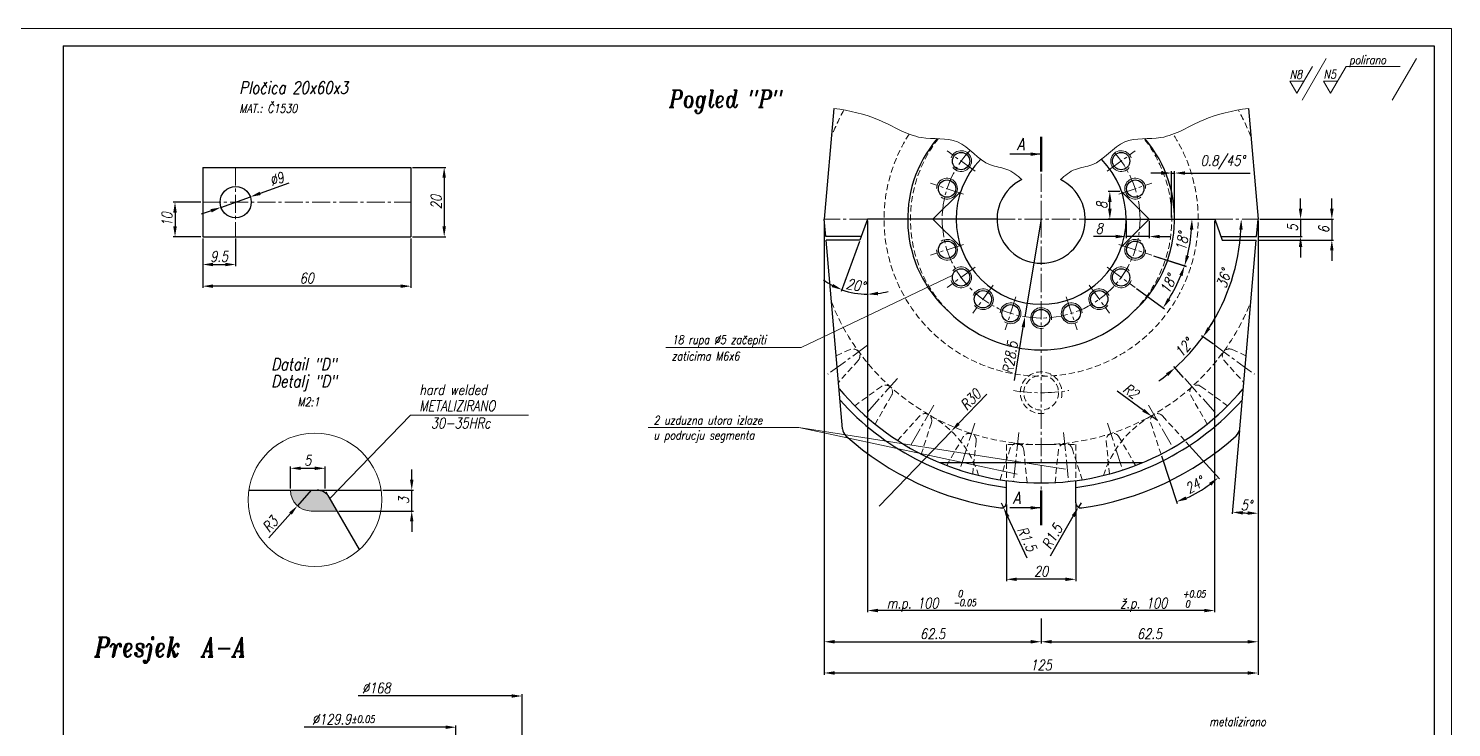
# Model space of a CAD drawing. Extents: x 39 to 1296, y 12 to 613.
# Drawn here: x 469.4 to 879.4, y 411.5 to 613 of the extents above; entities that cross this region are included whole.
import ezdxf

# ---------------------------------------------------------------- set-up
doc = ezdxf.new("R2010")
doc.units = 0
doc.header["$LTSCALE"] = 7
doc.header["$MEASUREMENT"] = 0
doc.linetypes.add('CENTER2', pattern=[1.125, 0.75, -0.125, 0.125, -0.125])
doc.linetypes.add('HIDDEN', pattern=[0.375, 0.25, -0.125])
doc.layers.get('0').update_dxf_attribs({"linetype": 'CONTINUOUS', "lineweight": 15})
for name, color, linetype, lineweight in [('1', 1, 'CENTER2', 15), ('2', 2, 'HIDDEN', 15), ('3', 3, 'CONTINUOUS', 30), ('4', 5, 'CONTINUOUS', 50), ('8', 251, 'CONTINUOUS', 15)]:
    doc.layers.add(name, color=color, linetype=linetype, lineweight=lineweight)
doc.styles.add('ITALICT', font='ITALICT.shx', dxfattribs={"width": 0.8, "height": 3})
doc.dimstyles.get("Standard").update_dxf_attribs({"dimtxt": 3, "dimasz": 3, "dimexe": 0.5, "dimexo": 0.5, "dimgap": 0.8, "dimtad": 1, "dimdsep": 46, "dimtxsty": 'ITALICT', "dimcen": 0.09, "dimazin": 2, "dimtfac": 1, "dimtmove": 0, "dimatfit": 3, "dimfxl": 1, "dimtolj": 1, "dimtzin": 0, "dimarcsym": 0})

# ---------------------------------------------------------------- blocks, each defined once
blk = doc.blocks.new('*D4')
at = {"color": 0, "lineweight": -2, "transparency": 16777216}
for p, q in [((835.92, 560.99), (835.92, 563.99)), ((824.16, 557.99), (836.42, 557.99)), ((835.92, 557.99), (835.92, 552.99)), ((823.73, 552.99), (836.42, 552.99)), ((835.92, 549.99), (835.92, 546.99))]:
    blk.add_line(p, q, dxfattribs=at)
at = {"color": 0, "transparency": 16777216}
for points in [[(835.42, 560.99), (836.42, 560.99), (835.92, 557.99)], [(835.42, 549.99), (836.42, 549.99), (835.92, 552.99)]]:
    blk.add_solid(points, dxfattribs=at)
at = {"color": 0, "transparency": 16777216, "insert": (833.62, 555.49), "char_height": 3, "attachment_point": 5, "rotation": 90, "style": 'ITALICT'}
blk.add_mtext('\\A1;5', dxfattribs=at)
blk = doc.blocks.new('*D5')
at = {"color": 0, "lineweight": -2, "transparency": 16777216}
for p, q in [((844.92, 560.99), (844.92, 563.99)), ((824.16, 557.99), (845.42, 557.99)), ((844.92, 557.99), (844.92, 551.99)), ((823.64, 551.99), (845.42, 551.99)), ((844.92, 548.99), (844.92, 545.99))]:
    blk.add_line(p, q, dxfattribs=at)
at = {"color": 0, "transparency": 16777216}
for points in [[(844.42, 560.99), (845.42, 560.99), (844.92, 557.99)], [(844.42, 548.99), (845.42, 548.99), (844.92, 551.99)]]:
    blk.add_solid(points, dxfattribs=at)
at = {"color": 0, "transparency": 16777216, "insert": (842.62, 554.99), "char_height": 3, "attachment_point": 5, "rotation": 90, "style": 'ITALICT'}
blk.add_mtext('\\A1;6', dxfattribs=at)
blk = doc.blocks.new('*D6')
at = {"color": 0, "lineweight": -2, "transparency": 16777216}
for p, q in [((823.66, 518.13), (823.66, 472.74)), ((818.33, 497.05), (816.23, 473.07))]:
    blk.add_line(p, q, dxfattribs=at)
blk.add_arc((823.66, 557.99), 84.74, 267.0284, 267.9716, dxfattribs=at)
at = {"color": 0, "transparency": 16777216}
for points in [[(819.24, 472.86), (819.31, 473.85), (816.28, 473.56)], [(820.67, 473.8), (820.66, 472.8), (823.66, 473.24)]]:
    blk.add_solid(points, dxfattribs=at)
at = {"color": 0, "transparency": 16777216, "insert": (820.34, 475.61), "char_height": 3, "attachment_point": 5, "rotation": 357.6891, "style": 'ITALICT'}
blk.add_mtext('\\A1;5°', dxfattribs=at)
blk = doc.blocks.new('*D7')
at = {"color": 0, "lineweight": -2, "transparency": 16777216}
for p, q in [((698.66, 557.49), (698.66, 435.71)), ((761.16, 442.87), (761.16, 435.71)), ((701.66, 436.21), (758.16, 436.21))]:
    blk.add_line(p, q, dxfattribs=at)
at = {"color": 0, "transparency": 16777216}
for points in [[(701.66, 436.71), (701.66, 435.71), (698.66, 436.21)], [(758.16, 436.71), (758.16, 435.71), (761.16, 436.21)]]:
    blk.add_solid(points, dxfattribs=at)
at = {"color": 0, "transparency": 16777216, "insert": (729.91, 438.51), "char_height": 3, "attachment_point": 5, "style": 'ITALICT'}
blk.add_mtext('\\A1;62.5', dxfattribs=at)
blk = doc.blocks.new('*D8')
at = {"color": 0, "lineweight": -2, "transparency": 16777216}
for p, q in [((823.66, 557.49), (823.66, 435.71)), ((761.16, 442.87), (761.16, 435.71)), ((764.16, 436.21), (820.66, 436.21))]:
    blk.add_line(p, q, dxfattribs=at)
at = {"color": 0, "transparency": 16777216}
for points in [[(764.16, 436.71), (764.16, 435.71), (761.16, 436.21)], [(820.66, 436.71), (820.66, 435.71), (823.66, 436.21)]]:
    blk.add_solid(points, dxfattribs=at)
at = {"color": 0, "transparency": 16777216, "insert": (792.41, 438.51), "char_height": 3, "attachment_point": 5, "style": 'ITALICT'}
blk.add_mtext('\\A1;62.5', dxfattribs=at)
blk = doc.blocks.new('*D36')
at = {"color": 0, "lineweight": -2, "transparency": 16777216}
for p, q in [((589.58, 411.58), (548.84, 411.58)), ((592.58, 382.62), (592.58, 412.08))]:
    blk.add_line(p, q, dxfattribs=at)
at = {"color": 0, "transparency": 16777216}
blk.add_solid([(589.58, 412.08), (589.58, 411.08), (592.58, 411.58)], dxfattribs=at)
at = {"color": 0, "transparency": 16777216, "insert": (560.11, 413.88), "char_height": 3, "attachment_point": 5, "style": 'ITALICT'}
blk.add_mtext('\\A1;%%c129.9{}{\\H0.71x;\\C3;%%p0.05}', dxfattribs=at)
blk = doc.blocks.new('*D37')
at = {"color": 0, "lineweight": -2, "transparency": 16777216}
for p, q in [((608.63, 420.58), (564.38, 420.58)), ((611.63, 360.22), (611.63, 421.08))]:
    blk.add_line(p, q, dxfattribs=at)
at = {"color": 0, "transparency": 16777216}
blk.add_solid([(608.63, 421.08), (608.63, 420.08), (611.63, 420.58)], dxfattribs=at)
at = {"color": 0, "transparency": 16777216, "insert": (569.63, 422.88), "char_height": 3, "attachment_point": 5, "style": 'ITALICT'}
blk.add_mtext('\\A1;%%c168', dxfattribs=at)
blk = doc.blocks.new('*D53')
at = {"color": 0, "lineweight": -2, "transparency": 16777216}
for p, q in [((711.16, 557.49), (711.16, 444.71)), ((811.16, 557.49), (811.16, 444.71)), ((808.16, 445.21), (714.16, 445.21))]:
    blk.add_line(p, q, dxfattribs=at)
at = {"color": 0, "transparency": 16777216}
for points in [[(714.16, 445.71), (714.16, 444.71), (711.16, 445.21)], [(808.16, 445.71), (808.16, 444.71), (811.16, 445.21)]]:
    blk.add_solid(points, dxfattribs=at)
blk = doc.blocks.new('*D54')
at = {"color": 0, "lineweight": -2, "transparency": 16777216}
for p, q in [((580.1, 572.92), (589.68, 572.92)), ((589.18, 569.92), (589.18, 555.92)), ((580.1, 552.92), (589.68, 552.92))]:
    blk.add_line(p, q, dxfattribs=at)
at = {"color": 0, "transparency": 16777216}
for points in [[(588.68, 569.92), (589.68, 569.92), (589.18, 572.92)], [(588.68, 555.92), (589.68, 555.92), (589.18, 552.92)]]:
    blk.add_solid(points, dxfattribs=at)
at = {"color": 0, "transparency": 16777216, "insert": (586.88, 562.92), "char_height": 3, "attachment_point": 5, "rotation": 90, "style": 'ITALICT'}
blk.add_mtext('\\A1;20', dxfattribs=at)
blk = doc.blocks.new('*D55')
at = {"color": 0, "lineweight": -2, "transparency": 16777216}
for p, q in [((519.6, 552.42), (519.6, 538.19)), ((579.6, 552.42), (579.6, 538.19)), ((576.6, 538.69), (522.6, 538.69))]:
    blk.add_line(p, q, dxfattribs=at)
at = {"color": 0, "transparency": 16777216}
for points in [[(522.6, 539.19), (522.6, 538.19), (519.6, 538.69)], [(576.6, 539.19), (576.6, 538.19), (579.6, 538.69)]]:
    blk.add_solid(points, dxfattribs=at)
at = {"color": 0, "transparency": 16777216, "insert": (549.6, 540.99), "char_height": 3, "attachment_point": 5, "style": 'ITALICT'}
blk.add_mtext('\\A1;60', dxfattribs=at)
blk = doc.blocks.new('*D56')
at = {"color": 0, "lineweight": -2, "transparency": 16777216}
for p, q in [((519.6, 552.42), (519.6, 544.44)), ((529.1, 552.42), (529.1, 544.44)), ((522.6, 544.94), (526.1, 544.94))]:
    blk.add_line(p, q, dxfattribs=at)
at = {"color": 0, "transparency": 16777216}
for points in [[(522.6, 545.44), (522.6, 544.44), (519.6, 544.94)], [(526.1, 545.44), (526.1, 544.44), (529.1, 544.94)]]:
    blk.add_solid(points, dxfattribs=at)
at = {"color": 0, "transparency": 16777216, "insert": (524.35, 547.24), "char_height": 3, "attachment_point": 5, "style": 'ITALICT'}
blk.add_mtext('\\A1;9.5', dxfattribs=at)
blk = doc.blocks.new('*D57')
at = {"color": 0, "lineweight": -2, "transparency": 16777216}
for p, q in [((519.1, 562.92), (511.13, 562.92)), ((511.63, 559.92), (511.63, 555.92)), ((519.1, 552.92), (511.13, 552.92))]:
    blk.add_line(p, q, dxfattribs=at)
at = {"color": 0, "transparency": 16777216}
for points in [[(511.13, 559.92), (512.13, 559.92), (511.63, 562.92)], [(511.13, 555.92), (512.13, 555.92), (511.63, 552.92)]]:
    blk.add_solid(points, dxfattribs=at)
at = {"color": 0, "transparency": 16777216, "insert": (509.33, 557.92), "char_height": 3, "attachment_point": 5, "rotation": 90, "style": 'ITALICT'}
blk.add_mtext('\\A1;10', dxfattribs=at)
blk = doc.blocks.new('*D58')
at = {"color": 0, "lineweight": -2, "transparency": 16777216}
for p, q in [((544.38, 568.35), (536.17, 565.43)), ((524.86, 561.41), (533.34, 564.43)), ((522.04, 560.41), (519.21, 559.4))]:
    blk.add_line(p, q, dxfattribs=at)
at = {"color": 0, "transparency": 16777216}
for points in [[(536, 565.91), (536.34, 564.96), (533.34, 564.43)], [(521.87, 560.88), (522.2, 559.94), (524.86, 561.41)]]:
    blk.add_solid(points, dxfattribs=at)
at = {"color": 0, "transparency": 16777216, "insert": (540.92, 569.56), "char_height": 3, "attachment_point": 5, "rotation": 19.5748, "style": 'ITALICT'}
blk.add_mtext('\\A1;∅9', dxfattribs=at)
blk = doc.blocks.new('*D62')
at = {"color": 0, "lineweight": -2, "transparency": 16777216}
for p, q in [((745.56, 507.58), (737.38, 499.08)), ((714.5, 475.29), (735.3, 496.91))]:
    blk.add_line(p, q, dxfattribs=at)
at = {"color": 0, "transparency": 16777216}
blk.add_solid([(737.02, 499.42), (737.74, 498.73), (735.3, 496.91)], dxfattribs=at)
at = {"color": 0, "transparency": 16777216, "insert": (740.85, 506), "char_height": 3, "attachment_point": 5, "rotation": 46.1102, "style": 'ITALICT'}
blk.add_mtext('\\A1;R30', dxfattribs=at)
blk = doc.blocks.new('*D73')
at = {"color": 0, "lineweight": -2, "transparency": 16777216}
for p, q in [((761.16, 557.99), (756.51, 529.87)), ((753.48, 511.55), (756.02, 526.91))]:
    blk.add_line(p, q, dxfattribs=at)
at = {"color": 0, "transparency": 16777216}
blk.add_solid([(755.53, 526.99), (756.52, 526.83), (756.51, 529.87)], dxfattribs=at)
at = {"color": 0, "transparency": 16777216, "insert": (752.24, 518.12), "char_height": 3, "attachment_point": 5, "rotation": 80.6045, "style": 'ITALICT'}
blk.add_mtext('\\A1;R28.5', dxfattribs=at)
blk = doc.blocks.new('*D74')
at = {"color": 0, "lineweight": -2, "transparency": 16777216}
blk.add_line((793.5, 547.48), (802.97, 544.4), dxfattribs=at)
blk.add_arc((761.16, 557.99), 43.46, 345.9561, 356.0439, dxfattribs=at)
at = {"color": 0, "transparency": 16777216}
for points in [[(804.02, 555), (805.02, 554.97), (804.62, 557.99)], [(803.8, 547.3), (802.84, 547.58), (802.49, 544.56)]]:
    blk.add_solid(points, dxfattribs=at)
at = {"color": 0, "transparency": 16777216, "insert": (801.81, 551.55), "char_height": 3, "attachment_point": 5, "rotation": 81, "style": 'ITALICT'}
blk.add_mtext('\\A1;18°', dxfattribs=at)
blk = doc.blocks.new('*D75')
at = {"color": 0, "lineweight": -2, "transparency": 16777216}
for p, q in [((793.5, 547.48), (802.95, 544.41)), ((788.67, 538), (796.71, 532.16))]:
    blk.add_line(p, q, dxfattribs=at)
blk.add_arc((761.16, 557.99), 43.43, 327.9583, 338.0417, dxfattribs=at)
at = {"color": 0, "transparency": 16777216}
for points in [[(800.98, 541.92), (801.92, 541.57), (802.47, 544.56)], [(798.4, 534.66), (797.57, 535.22), (796.3, 532.46)]]:
    blk.add_solid(points, dxfattribs=at)
at = {"color": 0, "transparency": 16777216, "insert": (797.81, 539.31), "char_height": 3, "attachment_point": 5, "rotation": 63, "style": 'ITALICT'}
blk.add_mtext('\\A1;18°', dxfattribs=at)
blk = doc.blocks.new('*D76')
at = {"color": 0, "lineweight": -2, "transparency": 16777216}
for p, q in [((711.16, 556.99), (711.16, 535.86)), ((708.81, 551.52), (703.6, 537.19))]:
    blk.add_line(p, q, dxfattribs=at)
for start, end in [(234.0919, 242.0459), (250, 270), (277.9541, 285.9081)]:
    blk.add_arc((711.16, 557.99), 21.63, start, end, dxfattribs=at)
at = {"color": 0, "transparency": 16777216}
for points in [[(701.23, 539.34), (700.82, 538.42), (703.77, 537.66)], [(714.19, 536.07), (714.12, 537.06), (711.16, 536.36)]]:
    blk.add_solid(points, dxfattribs=at)
at = {"color": 0, "transparency": 16777216, "insert": (707.73, 538.97), "char_height": 3, "attachment_point": 5, "rotation": 349.7577, "style": 'ITALICT'}
blk.add_mtext('\\A1;20°', dxfattribs=at)
blk = doc.blocks.new('*D80')
at = {"color": 0, "lineweight": -2, "transparency": 16777216}
for p, q in [((698.66, 557.49), (698.66, 426.71)), ((823.66, 557.49), (823.66, 426.71)), ((701.66, 427.21), (820.66, 427.21))]:
    blk.add_line(p, q, dxfattribs=at)
at = {"color": 0, "transparency": 16777216}
for points in [[(701.66, 427.71), (701.66, 426.71), (698.66, 427.21)], [(820.66, 427.71), (820.66, 426.71), (823.66, 427.21)]]:
    blk.add_solid(points, dxfattribs=at)
at = {"color": 0, "transparency": 16777216, "insert": (761.16, 429.51), "char_height": 3, "attachment_point": 5, "style": 'ITALICT'}
blk.add_mtext('\\A1;125', dxfattribs=at)
blk = doc.blocks.new('*D84')
at = {"color": 0, "lineweight": -2, "transparency": 16777216}
for p, q in [((795.74, 571.29), (792.74, 571.29)), ((798.74, 558.49), (798.74, 571.79)), ((798.74, 571.29), (799.61, 571.29)), ((799.61, 558.49), (799.61, 571.79)), ((802.61, 571.29), (821.39, 571.29))]:
    blk.add_line(p, q, dxfattribs=at)
at = {"color": 0, "transparency": 16777216}
for points in [[(795.74, 571.79), (795.74, 570.79), (798.74, 571.29)], [(802.61, 571.79), (802.61, 570.79), (799.61, 571.29)]]:
    blk.add_solid(points, dxfattribs=at)
at = {"color": 0, "transparency": 16777216, "insert": (813.5, 574.38), "char_height": 3, "attachment_point": 5, "style": 'ITALICT'}
blk.add_mtext('\\A1;0.8/45%%d', dxfattribs=at)
blk = doc.blocks.new('*D85')
at = {"color": 0, "lineweight": -2, "transparency": 16777216}
blk.add_line((810.79, 521.93), (807.4, 524.39), dxfattribs=at)
blk.add_arc((761.16, 557.99), 57.65, 326.9818, 357.0182, dxfattribs=at)
at = {"color": 0, "transparency": 16777216}
for points in [[(818.24, 555), (819.24, 554.97), (818.82, 557.99)], [(809.92, 526.29), (809.09, 526.85), (807.81, 524.1)]]:
    blk.add_solid(points, dxfattribs=at)
at = {"color": 0, "transparency": 16777216, "insert": (813.81, 540.88), "char_height": 3, "attachment_point": 5, "rotation": 72, "style": 'ITALICT'}
blk.add_mtext('\\A1;36°', dxfattribs=at)
blk = doc.blocks.new('*D86')
at = {"color": 0, "lineweight": -2, "transparency": 16777216}
for p, q in [((810.79, 521.93), (807.41, 524.39)), ((802.21, 512.4), (799.41, 515.51))]:
    blk.add_line(p, q, dxfattribs=at)
for start, end in [(326.9815, 329.9631), (312, 324), (306.0369, 309.0185)]:
    blk.add_arc((761.16, 557.99), 57.66, start, end, dxfattribs=at)
at = {"color": 0, "transparency": 16777216}
for points in [[(809.92, 526.28), (809.1, 526.85), (807.81, 524.1)], [(797.14, 513.57), (797.79, 512.81), (799.74, 515.14)]]:
    blk.add_solid(points, dxfattribs=at)
at = {"color": 0, "transparency": 16777216, "insert": (802.3, 520.94), "char_height": 3, "attachment_point": 5, "rotation": 48, "style": 'ITALICT'}
blk.add_mtext('\\A1;12°', dxfattribs=at)
blk = doc.blocks.new('*D87')
at = {"color": 0, "lineweight": -2, "transparency": 16777216}
for p, q in [((802.86, 493.85), (812.51, 483.13)), ((795.86, 489.81), (800.32, 476.09))]:
    blk.add_line(p, q, dxfattribs=at)
blk.add_arc((789.85, 508.29), 33.36, 293.1543, 306.8457, dxfattribs=at)
at = {"color": 0, "transparency": 16777216}
for points in [[(809.54, 481.98), (810.18, 481.21), (812.18, 483.5)], [(803.15, 477.15), (802.8, 478.09), (800.16, 476.57)]]:
    blk.add_solid(points, dxfattribs=at)
at = {"color": 0, "transparency": 16777216, "insert": (805.38, 481.39), "char_height": 3, "attachment_point": 5, "rotation": 30, "style": 'ITALICT'}
blk.add_mtext('\\A1;24°', dxfattribs=at)
blk = doc.blocks.new('*D88')
at = {"color": 0, "lineweight": -2, "transparency": 16777216}
for p, q in [((783.08, 508.51), (790.64, 502.93)), ((794.66, 499.96), (793.06, 501.15))]:
    blk.add_line(p, q, dxfattribs=at)
at = {"color": 0, "transparency": 16777216}
blk.add_solid([(790.94, 503.33), (790.34, 502.53), (793.06, 501.15)], dxfattribs=at)
at = {"color": 0, "transparency": 16777216, "insert": (787.02, 508.46), "char_height": 3, "attachment_point": 5, "rotation": 323.5672, "style": 'ITALICT'}
blk.add_mtext('\\A1;R2', dxfattribs=at)
blk = doc.blocks.new('*D89')
at = {"color": 0, "lineweight": -2, "transparency": 16777216}
for p, q in [((772.66, 476.29), (771.91, 474.99)), ((763.84, 460.98), (770.42, 472.39))]:
    blk.add_line(p, q, dxfattribs=at)
at = {"color": 0, "transparency": 16777216}
blk.add_solid([(769.98, 472.64), (770.85, 472.14), (771.91, 474.99)], dxfattribs=at)
at = {"color": 0, "transparency": 16777216, "insert": (764.39, 466.54), "char_height": 3, "attachment_point": 5, "rotation": 60.0326, "style": 'ITALICT'}
blk.add_mtext('\\A1;R1.5', dxfattribs=at)
blk = doc.blocks.new('*D90')
at = {"color": 0, "lineweight": -2, "transparency": 16777216}
for p, q in [((749.66, 476.29), (750.3, 474.93)), ((757.15, 460.28), (751.57, 472.21))]:
    blk.add_line(p, q, dxfattribs=at)
at = {"color": 0, "transparency": 16777216}
blk.add_solid([(752.02, 472.43), (751.12, 472), (750.3, 474.93)], dxfattribs=at)
at = {"color": 0, "transparency": 16777216, "insert": (757.08, 465.86), "char_height": 3, "attachment_point": 5, "rotation": 295.0465, "style": 'ITALICT'}
blk.add_mtext('\\A1;R1.5', dxfattribs=at)
blk = doc.blocks.new('*D91')
at = {"color": 0, "lineweight": -2, "transparency": 16777216}
for p, q in [((751.16, 475.79), (751.16, 453.71)), ((771.16, 475.79), (771.16, 453.71)), ((768.16, 454.21), (754.16, 454.21))]:
    blk.add_line(p, q, dxfattribs=at)
at = {"color": 0, "transparency": 16777216}
for points in [[(754.16, 454.71), (754.16, 453.71), (751.16, 454.21)], [(768.16, 454.71), (768.16, 453.71), (771.16, 454.21)]]:
    blk.add_solid(points, dxfattribs=at)
at = {"color": 0, "transparency": 16777216, "insert": (761.16, 456.51), "char_height": 3, "attachment_point": 5, "style": 'ITALICT'}
blk.add_mtext('\\A1;20', dxfattribs=at)
blk = doc.blocks.new('*D94')
at = {"color": 0, "lineweight": -2, "transparency": 16777216}
for p, q in [((783.82, 565.99), (780.46, 565.99)), ((780.96, 560.99), (780.96, 562.99)), ((785.16, 557.99), (780.46, 557.99))]:
    blk.add_line(p, q, dxfattribs=at)
at = {"color": 0, "transparency": 16777216}
for points in [[(780.46, 562.99), (781.46, 562.99), (780.96, 565.99)], [(780.46, 560.99), (781.46, 560.99), (780.96, 557.99)]]:
    blk.add_solid(points, dxfattribs=at)
at = {"color": 0, "transparency": 16777216, "insert": (778.66, 561.99), "char_height": 3, "attachment_point": 5, "rotation": 90, "style": 'ITALICT'}
blk.add_mtext('\\A1;8', dxfattribs=at)
blk = doc.blocks.new('*D95')
at = {"color": 0, "lineweight": -2, "transparency": 16777216}
for p, q in [((785.66, 557.49), (785.66, 552.49)), ((792.32, 557.49), (792.32, 552.49)), ((782.66, 552.99), (776.24, 552.99)), ((792.32, 552.99), (785.66, 552.99)), ((795.32, 552.99), (798.32, 552.99))]:
    blk.add_line(p, q, dxfattribs=at)
at = {"color": 0, "transparency": 16777216}
for points in [[(782.66, 553.49), (782.66, 552.49), (785.66, 552.99)], [(795.32, 553.49), (795.32, 552.49), (792.32, 552.99)]]:
    blk.add_solid(points, dxfattribs=at)
at = {"color": 0, "transparency": 16777216, "insert": (777.95, 555.29), "char_height": 3, "attachment_point": 5, "style": 'ITALICT'}
blk.add_mtext('\\A1;8', dxfattribs=at)
blk = doc.blocks.new('*D115')
at = {"color": 0, "lineweight": -2, "transparency": 16777216}
for p, q in [((550.88, 479.89), (546.9, 475.4)), ((538.65, 466.14), (544.9, 473.16))]:
    blk.add_line(p, q, dxfattribs=at)
at = {"color": 0, "transparency": 16777216}
blk.add_solid([(544.53, 473.5), (545.28, 472.83), (546.9, 475.4)], dxfattribs=at)
at = {"color": 0, "transparency": 16777216, "insert": (539.06, 470.06), "char_height": 3, "attachment_point": 5, "rotation": 48.3481, "style": 'ITALICT'}
blk.add_mtext('\\A1;R3', dxfattribs=at)
blk = doc.blocks.new('*D116')
at = {"color": 0, "lineweight": -2, "transparency": 16777216}
for p, q in [((579.83, 482.89), (579.83, 485.89)), ((571.48, 479.89), (580.33, 479.89)), ((579.83, 473.89), (579.83, 479.89)), ((558.85, 473.89), (580.33, 473.89)), ((579.83, 470.89), (579.83, 467.89))]:
    blk.add_line(p, q, dxfattribs=at)
at = {"color": 0, "transparency": 16777216}
for points in [[(579.33, 482.89), (580.33, 482.89), (579.83, 479.89)], [(579.33, 470.89), (580.33, 470.89), (579.83, 473.89)]]:
    blk.add_solid(points, dxfattribs=at)
at = {"color": 0, "transparency": 16777216, "insert": (577.53, 476.89), "char_height": 3, "attachment_point": 5, "rotation": 90, "style": 'ITALICT'}
blk.add_mtext('\\A1;3', dxfattribs=at)
blk = doc.blocks.new('*D117')
at = {"color": 0, "lineweight": -2, "transparency": 16777216}
for p, q in [((544.88, 480.39), (544.88, 486.7)), ((547.88, 486.2), (551.88, 486.2)), ((554.88, 480.39), (554.88, 486.7))]:
    blk.add_line(p, q, dxfattribs=at)
at = {"color": 0, "transparency": 16777216}
for points in [[(547.88, 486.7), (547.88, 485.7), (544.88, 486.2)], [(551.88, 486.7), (551.88, 485.7), (554.88, 486.2)]]:
    blk.add_solid(points, dxfattribs=at)
at = {"color": 0, "transparency": 16777216, "insert": (549.88, 488.5), "char_height": 3, "attachment_point": 5, "style": 'ITALICT'}
blk.add_mtext('\\A1;5', dxfattribs=at)

msp = doc.modelspace()

# ---------------------------------------------------------------- hatches: boundary and pattern name
h = msp.add_hatch(color=256)
h.dxf.hatch_style = 1
h.paths.add_polyline_path([(558.3469, 473.888), (556.0375, 477.888, 0.26794919), (552.5734, 479.888), (544.8828, 479.888, 0.41421356), (550.8828, 473.888)])

# ---------------------------------------------------------------- linework, layer by layer
for p, q in [((459.4079, 612.9628), (879.4079, 612.9628)), ((879.4079, 612.9628), (879.4079, 12.3608)), ((843.3166, 604.3451), (836.354, 592.2855)), ((869.2749, 604.3451), (862.3123, 592.2855)), ((839.3242, 602.0084), (834.8661, 594.2867)), ((849.0134, 602.0084), (844.5553, 594.2867)), ((849.0134, 602.0084), (864.5905, 602.0084)), ((832.8626, 597.7569), (836.8696, 597.7569)), ((834.8661, 594.2867), (832.8626, 597.7569)), ((842.5518, 597.7569), (846.5588, 597.7569)), ((844.5553, 594.2867), (842.5518, 597.7569)), ((692.0413, 520.9713), (735.6846, 541.8506)), ((653.0171, 520.9713), (692.0413, 520.9713)), ((579.4842, 501.5139), (556.2403, 477.5368)), ((613.4328, 501.5139), (579.4842, 501.5139)), ((647.9492, 497.9281), (691.3542, 497.9281)), ((768.1589, 485.9891), (691.3542, 497.9281)), ((691.3542, 497.9281), (754.298, 484.5238)), ((550.8828, 473.888), (558.3469, 473.888))]:
    msp.add_line(p, q)
msp.add_circle((551.9477, 477.1204), 19.2369)
for centre, radius, start, end in [((738.1073, 574.7374), 3, 218.315932, 161.92906), ((784.2212, 574.7374), 3, 18.07094, 321.684068), ((734.0591, 566.7925), 3, 236.315932, 179.92906), ((788.2694, 566.7925), 3, 0.07094, 303.684068), ((734.0591, 549.1785), 3, 180.07094, 123.684068), ((788.2694, 549.1785), 3, 56.315932, 359.92906), ((738.1073, 541.2336), 3, 198.07094, 141.684068), ((784.2212, 541.2336), 3, 38.315932, 341.92906), ((744.4124, 534.9285), 3, 216.07094, 159.684068), ((777.9161, 534.9285), 3, 20.315932, 323.92906), ((752.3573, 530.8804), 3, 234.07094, 177.684068), ((769.9712, 530.8804), 3, 2.315932, 305.92906), ((761.1642, 529.4855), 3, 351.204525, 283.967869), ((550.8828, 479.888), 6, 180, 270)]:
    msp.add_arc(centre, radius, start, end)
for points in [[(755.5988, 569.4011), (754.2865, 570.6239), (751.6166, 572.7562), (744.0378, 573.4208), (738.2022, 582.2635), (725.287, 580.1812), (714.6577, 587.4747), (705.937, 589.2595), (701.4579, 589.9178)], [(766.7296, 569.4011), (768.042, 570.6239), (770.7118, 572.7562), (778.2907, 573.4208), (784.1263, 582.2635), (797.0415, 580.1812), (807.6707, 587.4747), (816.3915, 589.2595), (820.8705, 589.9178)]]:
    msp.add_open_spline(points, degree=3, knots=[1.85607127, 1.85607127, 1.85607127, 1.85607127, 7.09581252, 12.04352334, 23.61336069, 34.07474489, 47.27732735, 60.73811102, 60.73811102, 60.73811102, 60.73811102])
at = {"layer": '1'}
for p, q in [((742.1523, 571.7984), (734.0622, 577.6763)), ((780.1761, 571.7984), (788.2663, 577.6763)), ((529.1019, 572.9218), (529.1019, 552.9218)), ((761.1642, 557.9855), (761.1642, 571.5959)), ((738.8144, 565.2474), (729.3038, 568.3376)), ((783.5141, 565.2474), (793.0246, 568.3376)), ((519.6019, 562.9218), (579.6019, 562.9218)), ((711.1642, 557.9855), (698.6642, 557.9855)), ((748.4642, 557.9855), (773.8642, 557.9855)), ((761.1642, 557.9855), (761.1642, 473.2013)), ((811.1642, 557.9855), (823.6642, 557.9855)), ((738.8144, 550.7236), (729.3038, 547.6334)), ((783.5141, 550.7236), (793.0246, 547.6334)), ((742.1523, 544.1725), (734.0622, 538.2947)), ((780.1761, 544.1725), (788.2663, 538.2947)), ((747.3513, 538.9736), (741.4734, 530.8834)), ((774.9772, 538.9736), (780.855, 530.8834)), ((753.9023, 535.6357), (750.8122, 526.1251)), ((768.4261, 535.6357), (771.5163, 526.1251)), ((711.1388, 521.6398), (699.6789, 513.3138)), ((811.1897, 521.6398), (822.6495, 513.3138)), ((719.7886, 512.0332), (710.3103, 501.5065)), ((802.5398, 512.0332), (812.0182, 501.5065)), ((730.2468, 504.4349), (723.1642, 492.1675)), ((792.0817, 504.4349), (799.1642, 492.1675)), ((742.0562, 499.177), (737.6789, 485.7052)), ((754.7007, 496.4893), (753.2201, 482.4018)), ((767.6277, 496.4893), (769.1084, 482.4018)), ((780.2723, 499.177), (784.6495, 485.7052))]:
    msp.add_line(p, q, dxfattribs=at)
for radius, start, end in [(28.5, 135.866278, 179.999984), (28.5, 0.000016, 44.133743), (28.5, 180.000016, 359.999984), (50, 260.822869, 279.177132)]:
    msp.add_arc((761.1642, 557.9855), radius, start, end, dxfattribs=at)
at = {"layer": '2'}
for p, q in [((706.1466, 520.431), (702.1072, 518.6325)), ((708.4464, 517.2656), (702.7776, 510.9698)), ((813.8821, 517.2656), (819.5509, 510.9698)), ((816.1818, 520.431), (820.2213, 518.6325)), ((715.1569, 509.8128), (707.4535, 504.216)), ((807.1716, 509.8128), (814.8749, 504.216)), ((718.0645, 507.1948), (713.3036, 498.9486)), ((804.2639, 507.1948), (809.0249, 498.9486)), ((726.1779, 501.3), (719.8065, 494.2239)), ((796.1505, 501.3), (802.5219, 494.2239)), ((729.5663, 499.3437), (726.6239, 490.2879)), ((792.7621, 499.3437), (795.7046, 490.2879)), ((738.728, 495.2647), (733.9671, 487.0185)), ((742.4491, 494.0556), (741.4538, 484.5859)), ((751.1642, 493.0355), (751.1642, 482.6462)), ((761.1642, 493.0355), (751.1642, 493.0355)), ((761.1642, 493.0355), (771.1642, 493.0355)), ((771.1642, 493.0355), (771.1642, 482.6462)), ((779.8793, 494.0556), (780.8746, 484.5859)), ((783.6004, 495.2647), (788.3614, 487.0185)), ((752.2587, 491.9705), (749.3163, 482.9147)), ((756.1499, 491.5616), (757.1452, 482.0918)), ((766.1786, 491.5616), (765.1833, 482.0918)), ((770.0698, 491.9705), (773.0122, 482.9147)), ((556.0375, 477.888), (554.8828, 479.888))]:
    msp.add_line(p, q, dxfattribs=at)
msp.add_circle((761.1642, 507.9855), 5, dxfattribs=at)
for centre, radius, start, end in [((761.1642, 557.9855), 64.95, 151.022793, 158.459132), ((761.1642, 557.9855), 64.95, 21.540868, 28.977207), ((761.1642, 557.9855), 45.25, 147.198538, 32.801462), ((761.1642, 557.9855), 37.65, 141.937892, 225), ((761.1642, 557.9855), 37.65, 315, 38.062108), ((761.1642, 557.9855), 64.95, 201.540868, 338.459132), ((706.9601, 518.6039), 2, 318, 114), ((815.3684, 518.6039), 2, 66, 222), ((761.1642, 507.9855), 6, 346.130635, 281.564174), ((716.3325, 508.1948), 2, 330, 126), ((805.996, 508.1948), 2, 54, 210), ((727.6642, 499.9618), 2, 342, 138), ((714.5008, 475.2931), 30, 17.166899, 60.563866), ((807.8277, 475.2931), 30, 119.436134, 162.833101), ((794.6642, 499.9618), 2, 42, 198), ((740.4601, 494.2647), 2, 354, 150), ((781.8684, 494.2647), 2, 30, 186), ((754.1608, 491.3525), 2, 6, 162), ((768.1676, 491.3525), 2, 18, 174)]:
    msp.add_arc(centre, radius, start, end, dxfattribs=at)
at = {"layer": '3'}
for p, q in [((479.4079, 607.9628), (479.4079, 17.3608)), ((479.4079, 607.9628), (874.4079, 607.9628)), ((874.4079, 607.9628), (874.4079, 17.3608)), ((701.4579, 589.9178), (698.6642, 557.9855)), ((820.8705, 589.9178), (823.6642, 557.9855)), ((519.6019, 572.9218), (579.6019, 572.9218)), ((519.6019, 572.9218), (519.6019, 552.9218)), ((579.6019, 572.9218), (579.6019, 552.9218)), ((738.0072, 565.9855), (730.0072, 557.9855)), ((784.3213, 565.9855), (792.3213, 557.9855)), ((699.1017, 552.9855), (698.6642, 557.9855)), ((711.1642, 557.9855), (708.9804, 551.9855)), ((748.4642, 557.9855), (711.1642, 557.9855)), ((738.0072, 549.9855), (730.0072, 557.9855)), ((773.8642, 557.9855), (811.1642, 557.9855)), ((784.3213, 549.9855), (792.3213, 557.9855)), ((811.1642, 557.9855), (813.3481, 551.9855)), ((823.2268, 552.9855), (823.6642, 557.9855)), ((519.6019, 552.9218), (579.6019, 552.9218)), ((709.3444, 552.9855), (699.1017, 552.9855)), ((703.9515, 497.5514), (699.1892, 551.9855)), ((708.9804, 551.9855), (699.1892, 551.9855)), ((812.9841, 552.9855), (823.2268, 552.9855)), ((813.3481, 551.9855), (823.1393, 551.9855)), ((818.3769, 497.5514), (823.1393, 551.9855)), ((731.9242, 487.8355), (790.4042, 487.8355)), ((532.9109, 479.888), (570.9845, 479.888)), ((751.1642, 476.2909), (751.1642, 482.6462)), ((771.1642, 476.2909), (771.1642, 482.6462)), ((564.7635, 462.7741), (556.0375, 477.888))]:
    msp.add_line(p, q, dxfattribs=at)
for centre, radius in [((738.1073, 574.7374), 2.5), ((784.2212, 574.7374), 2.5), ((529.1019, 562.9218), 4.5), ((734.0591, 566.7925), 2.5), ((788.2694, 566.7925), 2.5), ((734.0591, 549.1785), 2.5), ((788.2694, 549.1785), 2.5), ((738.1073, 541.2336), 2.5), ((784.2212, 541.2336), 2.5), ((744.4124, 534.9285), 2.5), ((777.9161, 534.9285), 2.5), ((752.3573, 530.8804), 2.5), ((769.9712, 530.8804), 2.5), ((761.1642, 529.4855), 2.5)]:
    msp.add_circle(centre, radius, dxfattribs=at)
for centre, radius, start, end in [((758.5906, 557.9855), 35.8763, 139.664167, 227.907639), ((763.7379, 557.9855), 35.8763, 312.092361, 40.335833), ((761.1642, 557.9855), 24.5, 135.181495, 44.818505), ((761.1642, 557.9855), 12.7, 115.99034, 64.00966), ((761.1642, 557.9855), 37.65, 224.999999, 315.000025), ((761.1642, 557.9855), 76, 219.991307, 320.008693), ((761.1642, 557.9855), 77.95, 221.98958, 262.629363), ((761.1642, 557.9855), 77.95, 277.370637, 318.01042), ((706.9401, 497.8129), 3, 185, 227.976639), ((815.3884, 497.8129), 3, 312.023361, 355), ((761.1642, 557.9855), 84, 227.976639, 261.987222), ((761.1642, 557.9855), 84, 278.012778, 312.023361), ((552.5734, 475.888), 4, 30, 90), ((749.6642, 476.2909), 1.5, 261.987222, 0), ((772.6642, 476.2909), 1.5, 180, 278.012778)]:
    msp.add_arc(centre, radius, start, end, dxfattribs=at)
at = {"layer": '4'}
for p, q in [((761.1642, 581.7393), (761.1642, 571.7393)), ((761.1642, 479.8099), (761.1642, 469.8099))]:
    msp.add_line(p, q, dxfattribs=at)

# ---------------------------------------------------------------- texts
at = {"style": 'ITALICT', "width": 0.8}
for s, height, p in [('polirano', 2.5, (849.898, 602.6764)), ('N8', 2.5, (832.7684, 598.455)), ('N5', 2.5, (842.5463, 598.4995)), ('Pločica 20x60x3', 3.5, (530.1598, 594.1438)), ('Pogled "P"', 5, (653.9757, 590.1626)), ('MAT.: Č1530', 2.5, (530.1598, 588.6748)), ('A', 3.5, (754.1202, 577.8647)), ('18 rupa %%C5 začepiti', 2.5, (654.7469, 522.0204)), ('zaticima M6x6', 2.5, (654.7469, 517.2891)), ('Detalj "D"', 3.5, (539.3765, 509.5581)), ('M2:1', 2.5, (546.9186, 504.0892)), ('METALIZIRANO', 3, (581.9993, 502.7132)), ('30-35HRc', 3, (585.3602, 497.7049)), ('2 uzduzna utora izlaze', 2.5, (649.4874, 498.8138)), ('u podrucju segmenta', 2.5, (649.4874, 494.4757)), ('A', 3.5, (752.9969, 475.9352)), ('  0', 2, (734.9493, 449.0922)), ('m.p. 100', 3, (716.6909, 445.8312)), ('-0.05', 2, (735.8273, 446.4533)), ('ž.p. 100', 3, (783.9458, 445.8312)), ('+0.05', 2, (801.9611, 448.9556)), ('  0', 2, (800.4237, 446.0784)), ('Presjek  A-A', 5.625, (488.4133, 431.9011)), ('metalizirano', 2.5, (809.6268, 411.9291))]:
    msp.add_text(s, height=height, dxfattribs=at).set_placement(p)
at = {"layer": '8', "style": 'ITALICT', "width": 0.8}
for s, height, p in [('Datail "D"', 3.5, (539.3765, 514.4517)), ('hard welded', 3, (581.9993, 507.3327))]:
    msp.add_text(s, height=height, dxfattribs=at).set_placement(p)

# ---------------------------------------------------------------- dimensions: what is measured, and where the dimension line sits
dim = msp.add_linear_dim(base=(798.7392, 571.2901), p1=(799.6142, 557.9855), p2=(798.7392, 557.9855), angle=180, text='0.8/45%%d', dimstyle='Standard')
dim.commit()
dim.dimension.update_dxf_attribs({"geometry": '*D84', "text_midpoint": (813.4999, 571.2901), "dimtype": 160})
dim = msp.add_diameter_dim_2p(p1=(524.862, 561.4142), p2=(533.3419, 564.4295), dimstyle='Standard')
dim.commit()
dim.dimension.update_dxf_attribs({"geometry": '*D58', "text_midpoint": (540.9165, 569.564)})
for base, p1, p2, picture, middle in [((589.181, 552.9218), (579.6019, 572.9218), (579.6019, 552.9218), '*D54', (586.881, 562.9218)), ((780.9602, 565.9855), (785.6642, 557.9855), (784.3213, 565.9855), '*D94', (778.6602, 561.9855)), ((511.6337, 552.9218), (519.6019, 562.9218), (519.6019, 552.9218), '*D57', (509.3337, 557.9218))]:
    dim = msp.add_linear_dim(base=base, p1=p1, p2=p2, angle=90, dimstyle='Standard')
    dim.commit()
    dim.dimension.update_dxf_attribs({"geometry": picture, "text_midpoint": middle})
for base, p1, p2, angle, override, picture, middle in [((844.9165, 551.9855), (823.6642, 557.9855), (823.1393, 551.9855), 270, {"dimtmove": 0}, '*D5', (842.6165, 554.9855)), ((579.8331, 479.888), (558.3469, 473.888), (570.9845, 479.888), 90, {"dimlfac": 0.5, "dimtol": 0, "dimlim": 0, "dimtp": 0, "dimtm": 0, "dimtfac": 1, "dimtdec": 2, "dimtolj": 1, "dimtzin": 0}, '*D116', (577.5331, 476.888))]:
    dim = msp.add_linear_dim(base=base, p1=p1, p2=p2, angle=angle, dimstyle='Standard', override=override)
    dim.commit()
    dim.dimension.update_dxf_attribs({"geometry": picture, "text_midpoint": middle})
dim = msp.add_linear_dim(base=(835.9165, 552.9855), p1=(823.6642, 557.9855), p2=(823.2268, 552.9855), angle=270, dimstyle='Standard', override={"dimtmove": 0})
dim.commit()
dim.dimension.update_dxf_attribs({"geometry": '*D4', "text_midpoint": (835.9165, 555.4855), "dimtype": 160})
for base, line1, line2, picture, middle in [((708.6535, 536.5043), ((711.1642, 557.9855), (708.9804, 551.9855)), ((711.1642, 557.9855), (711.1642, 557.4855)), '*D76', (707.3187, 536.7028)), ((818.7368, 473.3854), ((818.3769, 497.5514), (823.6205, 557.4855)), ((823.6642, 557.9855), (823.6642, 518.6325)), '*D6', (820.2473, 473.3109))]:
    dim = msp.add_angular_dim_2l(base=base, line1=line1, line2=line2, dimstyle='Standard')
    dim.commit()
    dim.dimension.update_dxf_attribs({"geometry": picture, "text_midpoint": middle, "dimtype": 162})
for base, p1, p2, picture, middle in [((761.1642, 436.2147), (698.6642, 557.9855), (761.1642, 443.3653), '*D7', (729.9142, 438.5147)), ((519.6019, 538.6893), (579.6019, 552.9218), (519.6019, 552.9218), '*D55', (549.6019, 540.9893)), ((529.1019, 544.9409), (519.6019, 552.9218), (529.1019, 552.9218), '*D56', (524.3519, 547.2409))]:
    dim = msp.add_linear_dim(base=base, p1=p1, p2=p2, dimstyle='Standard')
    dim.commit()
    dim.dimension.update_dxf_attribs({"geometry": picture, "text_midpoint": middle})
for base, p1, picture, middle in [((823.6642, 427.2147), (698.6642, 557.9855), '*D80', (761.1642, 427.2147)), ((823.6642, 436.2147), (761.1642, 443.3653), '*D8', (792.4142, 436.2147))]:
    dim = msp.add_linear_dim(base=base, p1=p1, p2=(823.6642, 557.9855), dimstyle='Standard', override={"dimtmove": 0})
    dim.commit()
    dim.dimension.update_dxf_attribs({"geometry": picture, "text_midpoint": middle, "dimtype": 160})
for base, p1, p2, text, override, picture, middle in [((711.1642, 445.2147), (811.1642, 557.9855), (711.1642, 557.9855), ' ', {"dimtmove": 0}, '*D53', (761.1642, 445.2147)), ((527.634, 420.5802), (611.634, 359.721), (527.634, 410.071), '%%c<>', {"dimlfac": 2, "dimse2": 1, "dimsd2": 1, "dimtmove": 0}, '*D37', (569.634, 420.5802)), ((527.634, 411.5802), (592.584, 382.121), (527.634, 410.071), '%%c<>{}{\\H0.71x;\\C3;%%p0.05}', {"dimlfac": 2, "dimse2": 1, "dimsd2": 1, "dimtp": 0.05, "dimtm": 0.05, "dimtdec": 2, "dimtmove": 0, "dimtzin": 0}, '*D36', (560.109, 411.5802))]:
    dim = msp.add_linear_dim(base=base, p1=p1, p2=p2, text=text, dimstyle='Standard', override=override)
    dim.commit()
    dim.dimension.update_dxf_attribs({"geometry": picture, "text_midpoint": middle, "dimtype": 160})
for center, mpoint, picture, middle in [((761.1642, 557.9855), (756.5116, 529.8678), '*D73', (752.2369, 518.1224)), ((714.5008, 475.2931), (735.299, 496.9134), '*D62', (740.8515, 506.0029)), ((794.6642, 499.9618), (793.0551, 501.1495), '*D88', (787.0192, 508.4637)), ((749.6642, 476.2909), (750.2993, 474.932), '*D90', (757.0762, 465.8624)), ((772.6642, 476.2909), (771.915, 474.9915), '*D89', (764.3851, 466.5367))]:
    dim = msp.add_radius_dim(center=center, mpoint=mpoint, dimstyle='Standard')
    dim.commit()
    dim.dimension.update_dxf_attribs({"geometry": picture, "text_midpoint": middle})
for base, line1, line2, picture, middle in [((803.6714, 548.9503), ((783.5141, 550.7236), (793.0246, 547.6334)), ((773.8142, 557.9855), (811.1642, 557.9855)), '*D74', (801.8143, 551.5471)), ((813.8325, 534.5361), ((811.1642, 557.9855), (823.6642, 557.9855)), ((811.1897, 521.6398), (822.6495, 513.3138)), '*D85', (813.8077, 540.8806)), ((798.7789, 536.2686), ((780.1761, 544.1725), (788.2663, 538.2947)), ((783.5141, 550.7236), (793.0246, 547.6334)), '*D75', (797.8146, 539.3112)), ((802.6392, 517.9336), ((802.5398, 512.0332), (812.0182, 501.5065)), ((811.1897, 521.6398), (822.6495, 513.3138)), '*D86', (802.3025, 520.9444)), ((804.4783, 478.3093), ((796.1505, 501.3), (802.5219, 494.2239)), ((792.7621, 499.3437), (795.7046, 490.2879)), '*D87', (805.3842, 481.3943))]:
    dim = msp.add_angular_dim_2l(base=base, line1=line1, line2=line2, dimstyle='Standard')
    dim.commit()
    dim.dimension.update_dxf_attribs({"geometry": picture, "text_midpoint": middle})
dim = msp.add_linear_dim(base=(792.3213, 552.9916), p1=(785.6642, 557.9855), p2=(792.3213, 557.9855), text='8', dimstyle='Standard')
dim.commit()
dim.dimension.update_dxf_attribs({"geometry": '*D95', "text_midpoint": (777.9499, 552.9916), "dimtype": 160})
for base, p1, p2, override, picture, middle in [((554.8828, 486.2033), (544.8828, 479.888), (554.8828, 479.888), {"dimlfac": 0.5}, '*D117', (549.8828, 488.5033)), ((751.1642, 454.2147), (771.1642, 476.2909), (751.1642, 476.2909), {"dimtmove": 0}, '*D91', (761.1642, 456.5147))]:
    dim = msp.add_linear_dim(base=base, p1=p1, p2=p2, dimstyle='Standard', override=override)
    dim.commit()
    dim.dimension.update_dxf_attribs({"geometry": picture, "text_midpoint": middle})
dim = msp.add_radius_dim(center=(550.8828, 479.888), mpoint=(546.8952, 475.4048), dimstyle='Standard', override={"dimlfac": 0.5, "dimtol": 0, "dimlim": 0, "dimtp": 0, "dimtm": 0, "dimtfac": 1, "dimtdec": 2, "dimtolj": 1, "dimtzin": 0})
dim.commit()
dim.dimension.update_dxf_attribs({"geometry": '*D115', "text_midpoint": (539.0623, 470.0592)})

# ---------------------------------------------------------------- leaders
for points in [[(761.1642, 576.7393), (752.1642, 576.7393)], [(761.1642, 474.8099), (752.1642, 474.8099)]]:
    msp.add_leader(points, dimstyle='Standard', override={"dimgap": 0.7, "dimtad": 0})

doc.saveas('drawing.dxf')
